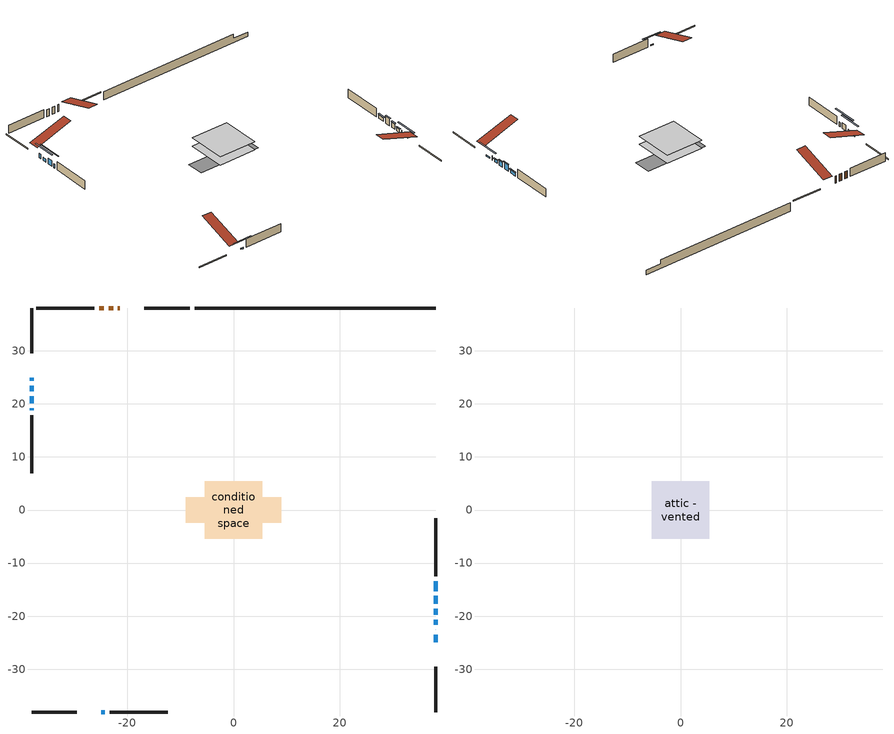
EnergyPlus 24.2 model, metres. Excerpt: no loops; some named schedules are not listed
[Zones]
conditioned space
 floor outside (Floor1 construction): -0.68,-0.68 -0.68,0.68 0.68,0.68 0.68,-0.68 z1.22
 floor adiabatic (AdiabaticFloorConstruction): -5.43,-5.43 -5.43,5.43 5.43,5.43 5.43,-5.43 z1.22
 floor foundation (Slab1 construction): -8.96,-2.4 -8.96,2.4 8.96,2.4 8.96,-2.4 z-1.22
 wall outside (RimJoist1 construction): -8.27,38.08 -16.79,38.08 / -38.08,-38.08 -29.56,-38.08 / -38.08,38.08 -38.08,29.56 / 38.08,-38.08 38.08,-29.56 z1.22:1.52
 wall outside (AdiabaticWallConstruction 1): -21.43,38.08 -21.78,38.08 / -22.71,38.08 -23.53,38.08 / -24.46,38.08 -25.29,38.08 z1.22:3.25
 wall outside (AdiabaticWallConstruction): -38.08,24.92 -38.08,24.39 / -38.08,19.17 -38.08,18.82 / 38.08,-22.62 38.08,-22.54 z1.22:2.44; 38.08,-24.92 38.08,-23.54 / -24.92,-38.08 -24.23,-38.08 z1.22:1.53; -38.08,23.46 -38.08,22.39 z1.22:2.06; -38.08,21.47 -38.08,20.1 z1.22:2.85; 38.08,-21.62 38.08,-20.68 z1.22:2.16; 38.08,-19.75 38.08,-18.63 z1.22:2.74; 38.08,-17.71 38.08,-16.2 z1.22:3.23; 38.08,-15.28 38.08,-13.45 z1.22:2.24
 wall outside (Wall1 construction): -26.22,38.08 -37.15,38.08 / -23.3,-38.08 -12.37,-38.08 / -38.08,17.89 -38.08,6.96 / 38.08,-12.52 38.08,-1.59 z1.22:3.66
 wall foundation (FoundationWall1 construction): -7.34,38.08,-1.22 -7.34,38.08,1.22 33.53,38.08,1.22 33.53,38.08,0.03 38.08,38.08,0.03 38.08,38.08,-1.22
 window (WindowConstruction 4): -38.08,24.91 -38.08,24.39 z1.22:2.44
 window (WindowConstruction 7): 38.08,-24.91 38.08,-23.54 z1.22:1.52
 window (WindowConstruction 8): -24.91,-38.08 -24.23,-38.08 z1.22:1.52
 window (WindowConstruction 9): -38.08,23.46 -38.08,22.4 z1.22:2.06
 window (WindowConstruction 10): -38.08,21.47 -38.08,20.1 z1.22:2.84
 window (WindowConstruction 5): -38.08,19.17 -38.08,18.82 z1.22:2.44
 window (WindowConstruction 6): 38.08,-22.61 38.08,-22.55 z1.22:2.44
 window (WindowConstruction): 38.08,-21.62 38.08,-20.68 z1.22:2.16
 window (WindowConstruction 1): 38.08,-19.75 38.08,-18.63 z1.22:2.74
 window (WindowConstruction 2): 38.08,-17.7 38.08,-16.21 z1.22:3.23
 window (WindowConstruction 3): 38.08,-15.28 38.08,-13.45 z1.22:2.23
 door (Door): -21.43,38.08 -21.78,38.08 z1.22:3.25
 door (Door 1): -22.71,38.08 -23.53,38.08 z1.22:3.25
 door (Door 2): -24.46,38.08 -25.29,38.08 z1.22:3.25
 ceiling adiabatic (AdiabaticFloorConstruction): 5.43,-5.43 5.43,5.43 -5.43,5.43 -5.43,-5.43 z1.22
attic - vented
 floor to conditioned space (Floor2 construction Reversed): -5.43,-5.43 -5.43,5.43 5.43,5.43 5.43,-5.43 z3.66
 roof outside (Roof1 construction): -20.5,38.08,3.66 -20.5,27.5,7.18 -17.71,27.5,7.18 -17.71,38.08,3.66; -25.84,-38.08,3.66 -25.84,-27.5,7.18 -28.63,-27.5,7.18 -28.63,-38.08,3.66; -38.08,25.84,3.66 -27.5,25.84,7.18 -27.5,28.63,7.18 -38.08,28.63,3.66; 38.08,-25.84,3.66 27.5,-25.84,7.18 27.5,-28.63,7.18 38.08,-28.63,3.66
shading: 38.08,-21.1 38.08,-27.36 38.37,-27.36 38.37,-21.1 z3.97; -21.79,-38.08 -27.36,-38.08 -27.36,-38.37 -21.79,-38.37 z3.97; -38.08,19.66 -38.08,26.2 -38.37,26.2 -38.37,19.66 z4.8; -38.08,17.36 -38.08,24.21 -38.37,24.21 -38.37,17.36 z5.58; 38.08,-20.53 38.08,-21.77 38.37,-21.77 38.37,-20.53 z2.31; 38.08,-18.48 38.08,-19.9 38.37,-19.9 38.37,-18.48 z2.89; 38.08,-16.06 38.08,-17.85 38.37,-17.85 38.37,-16.06 z3.37; 38.08,-13.25 38.08,-15.48 38.49,-15.48 38.49,-13.25 z2.44
[Building]
Building 1: Terrain=Suburbs
[Site:Location]
Toronto City Centre_ON: Latitude {deg}=43.63; Longitude {deg}=-79.39; Time Zone {hr}=-5; Elevation {m}=77; Keep Site Location Information=Yes
[Site:GroundTemperature:Shallow]
5.01852, 3.26908, 3.12898, 3.95918, 7.29196, 10.6092, 13.4851, 15.3069, 15.4617, 13.9799, 11.1774, 7.9619
[Site:WaterMainsTemperature]
Calculation Method=Schedule; Temperature Schedule=mains temperature schedule
[Material] Roughness=Rough; Thermal Absorptance=0.9
Name | Thickness {m} | Conductivity {W/m-K} | Density {kg/m3} | Specific Heat {J/kg-K} | Solar Absorptance | Visible Absorptance
asphalt or fiberglass shingles | 0.00635 | 0.162714 | 1121.4 | 1465.45 | 0.4 | 0.4
ceiling loosefill ins | 0.0846667 | 0.0480833 | 16.02 | 1046.75 | 0.7 | 0.7
ceiling stud and cavity | 0.1397 | 0.0770264 | 65.682 | 1177.47 | 0.7 | 0.7
concrete 4.0 in. | 0.1016 | 1.803125 | 2242.8 | 837.4 | 0.7 | 0.7
concrete 8.0 in. | 0.2032 | 1.803125 | 2242.8 | 837.4 | 0.7 | 0.7
door material | 0.04445 | 0.0451087 | 512.64 | 1214.23 | 0.7 | 0.7
door material 1 | 0.04445 | 0.053851 | 512.64 | 1214.23 | 0.7 | 0.7
exterior vertical ins | 0.0704422 | 0.029427 | 32.04 | 1214.23 | 0.7 | 0.7
floor covering | 0.0127 | 0.0433444 | 54.468 | 1339.84 | 0.6 | 0.6
floor rigid ins; wall rigid ins | 0.051816 | 0.029427 | 32.04 | 1214.23 | 0.7 | 0.7
floor rigid ins 1; wall rigid ins 1 | 0.512978 | 0.029427 | 32.04 | 1214.23 | 0.7 | 0.7
floor stud and cavity | 0.1397 | 0.0892238 | 92.3553 | 1139.71 | 0.7 | 0.7
floor stud and cavity 1 | 0.1397 | 1.75129 | 37.0049 | 1207.88 | 0.7 | 0.7
furniture material conditioned space 1 | 0.1524 | 0.115458 | 640.8 | 1214.23 | 0.6 | 0.6
gypsum board | 0.0127 | 0.160291 | 801 | 837.4 | 0.6 | 0.6
gypsum board 1 | 0.0127 | 0.160291 | 801 | 837.4 | 0.7 | 0.7
osb sheathing 0.5 in. | 0.0127 | 0.115458 | 512.64 | 1214.23 | 0.7 | 0.7
osb sheathing 0.75 in. | 0.01905 | 0.115458 | 512.64 | 1214.23 | 0.7 | 0.7
osb sheathing 2.0 in. | 0.0508 | 0.115458 | 512.64 | 1214.23 | 0.7 | 0.7
rim joist stud and cavity | 0.0508 | 0.0290657 | 125.044 | 1163.47 | 0.6 | 0.6
wall stud and cavity | 0.1397 | 0.145576 | 139.0536 | 1170.24 | 0.7 | 0.7
wall stud and cavity 1 | 0.0889 | 0.380278 | 52.3479 | 1209.89 | 0.7 | 0.7
wall stud and cavity 2 | 0.0889 | 0.391764 | 83.0341 | 1211.67 | 0.7 | 0.7
wood siding | 0.0254 | 0.102417 | 544.68 | 1172.36 | 0.4 | 0.4
wood siding 1; wood siding 2; wood siding 3 | 0.0254 | 0.102417 | 544.68 | 1172.36 | 0.7 | 0.7
[WindowMaterial:SimpleGlazingSystem]
Name | U-Factor {W/m2-K} | Solar Heat Gain Coefficient
WindowMaterial | 2.495481 | 0.6
WindowMaterial 1 | 2.54034 | 0.58
WindowMaterial 2 | 2.38022 | 0.65
WindowMaterial 3 | 2.427345 | 0.63
WindowMaterial 4 | 6.742625 | 0.74
WindowMaterial 5 | 7.33143 | 0.57
WindowMaterial 6 | 7.46203 | 0.56
WindowMaterial 7 | 2.759508 | 0.47
WindowMaterial 8 | 2.59712 | 0.55
WindowMaterial 9 | 2.40236 | 0.64
[Construction]
AdiabaticFloorConstruction: floor stud and cavity 1, floor rigid ins 1, osb sheathing 0.75 in., floor covering
AdiabaticWallConstruction: wood siding 2, wall rigid ins 1, wall stud and cavity 1, gypsum board
AdiabaticWallConstruction 1: wood siding 3, wall rigid ins 1, wall stud and cavity 1, gypsum board
Door; Door 2: door material
Door 1: door material 1
Floor1 construction: floor stud and cavity, floor rigid ins, osb sheathing 0.75 in., floor covering
Floor2 construction Reversed: gypsum board, ceiling stud and cavity, ceiling loosefill ins
FoundationWall1 construction: concrete 8.0 in., gypsum board 1
furniture construction conditioned space 1: furniture material conditioned space 1
PartitionWallConstruction: gypsum board, wall stud and cavity 2, gypsum board
RimJoist1 construction: wood siding 1, osb sheathing 2.0 in., rim joist stud and cavity
Roof1 construction: asphalt or fiberglass shingles
Slab1 construction: concrete 4.0 in.
Wall1 construction: wood siding, wall rigid ins, osb sheathing 0.5 in., wall stud and cavity, gypsum board
WindowConstruction: WindowMaterial
WindowConstruction 1: WindowMaterial 1
WindowConstruction 10: WindowMaterial 9
WindowConstruction 2: WindowMaterial 2
WindowConstruction 3: WindowMaterial 3
WindowConstruction 4: WindowMaterial 4
WindowConstruction 5: WindowMaterial 5
WindowConstruction 6: WindowMaterial 6
WindowConstruction 7; WindowConstruction 8: WindowMaterial 7
WindowConstruction 9: WindowMaterial 8
[Zone] Multiplier=1; Part of Total Floor Area=Yes
Name | Volume {m3}
attic - vented | 67.4628
conditioned space | 523
[Space]
Name | Zone | Volume {m3}
attic - vented 1 | attic - vented | 67.4628
conditioned space 1 | conditioned space | 523
[ZoneInfiltration:EffectiveLeakageArea]
infil attic - vented 1: Zone or Space=attic - vented 1; Schedule=Always On Discrete; Effective Air Leakage Area {cm2}=4963.79; Stack Coefficient=0.000245133; Wind Coefficient=1.05784e-05
[ZoneMixing]
whole house fan mix: Zone or Space=attic - vented; Schedule=Always On Continuous; Design Flow Rate Calculation Method=Flow/Zone; Design Flow Rate {m3/s}=0; Source Zone or Space=conditioned space
[SurfaceProperty:ExposedFoundationPerimeter]
Slab1: Exposed Perimeter Calculation Method=TotalExposedPerimeter; Total Exposed Perimeter {m}=45.416
[InternalMass] Zone or ZoneList=conditioned space; Space or SpaceList=conditioned space 1
Name | Construction | Surface Area {m2}
furniture mass conditioned space 1 | furniture construction conditioned space 1 | 82.2402
partition wall mass | PartitionWallConstruction | 205.6
[Lights]
interior lighting: Zone or ZoneList or Space or SpaceList=conditioned space 1; Schedule=interior lighting schedule; Design Level Calculation Method=LightingLevel; Lighting Level {W}=343.2; Return Air Fraction=0; Fraction Radiant=0.6; Fraction Visible=0.2; Fraction Replaceable=1
[People]
occupants: Zone or ZoneList or Space or SpaceList=conditioned space 1; Number of People Schedule=occupants schedule; Number of People Calculation Method=People; Number of People=3; Fraction Radiant=0.314171; Sensible Heat Fraction=0.56303; Activity Level Schedule=occupants activity schedule; Carbon Dioxide Generation Rate {m3/s-W}=0; Enable ASHRAE 55 Comfort Warnings=No; Mean Radiant Temperature Calculation Type=EnclosureAveraged
[ElectricEquipment] Zone or ZoneList or Space or SpaceList=conditioned space 1; Design Level Calculation Method=EquipmentLevel
Name | Schedule | Design Level {W} | Fraction Latent | Fraction Radiant | Fraction Lost
clothes dryer | clothes dryer schedule | 140.772 | 0.015 | 0.081 | 0.85
clothes washer | clothes washer schedule | 32.1985 | 0.03 | 0.162 | 0.7
cooking range | cooking range schedule | 215.147 | 0.08 | 0.432 | 0.2
dishwasher | dishwasher schedule | 66.8632 | 0.3 | 0.18 | 0.4
fridge | fridge schedule | 72.9452 | 0 | 0.6 | 0
mech vent bath fan 0 | mech vent bath fan 0 schedule | 50.2 | 0 | 0 | 1
mech vent bath fan 1 | mech vent bath fan 1 schedule | 50.2 | 0 | 0 | 1
mech vent bath fan 2 | mech vent bath fan 2 schedule | 50.2 | 0 | 0 | 1
mech vent house fan | mech vent house fan schedule | 0 | 0 | 0 | 1
mech vent house fan cfis | mech vent house fan cfis schedule | 0 | 0 | 0 | 0
mech vent range fan 0 | mech vent range fan 0 schedule | 57 | 0 | 0 | 1
misc plug loads | misc plug loads schedule | 494.7 | 0.045 | 0.513 | 0.1
whole house fan | Always On Discrete | 0 | 0 | 0 | 1
[OtherEquipment] Zone or ZoneList or Space or SpaceList=conditioned space 1; Design Level Calculation Method=EquipmentLevel
Name | Fuel Type | Schedule | Design Level {W} | Fraction Latent | Fraction Radiant | Fraction Lost
clothes dryer 1 | Electricity | clothes dryer schedule | 0 | 0.015 | 0.081 | 0.85
cooking range 1 | Electricity | cooking range schedule | 0 | 0.08 | 0.432 | 0.2
general water use latent | None | general water use schedule | 62.594 | 1 | 0 | 0
general water use sensible | None | general water use schedule | -61.6891 | 0 | 0.6 | 0
mech vent house fan latent load | None | Always On Discrete | 0 | 1 | 0 | 0
mech vent house fan sensible load | None | Always On Discrete | 0 | 0 | 0 | 0
water heater energy adjustment1 | NaturalGas | Always On Discrete | 0.01 | 0 | 0 | 1
[ZoneInfiltration:DesignFlowRate] Zone or ZoneList or Space or SpaceList=conditioned space 1; Schedule=Always On Discrete; Design Flow Rate Calculation Method=Flow/Zone; Design Flow Rate {m3/s}=0
infil flow; natural vent flow; whole house fan flow
[AvailabilityManager:Scheduled]
central ac and furnace airloop Availability Manager: Schedule=Always On Discrete
[Foundation:Kiva]
Foundation Kiva 1: Initial Indoor Air Temperature {C}=18; Wall Height Above Grade {m}=1.21999; Wall Depth Below Slab {m}=0.2032; Custom Block Material Name 1=exterior vertical ins; Custom Block Depth 1 {m}=2.43998; Custom Block X Position 1 {m}=0.2159; Custom Block Z Position 1 {m}=0
[Foundation:Kiva:Settings]
Soil Conductivity {W/m-K}=0.849921; Soil Density {kg/m3}=1842.3; Soil Specific Heat {J/kg-K}=418.7; Ground Solar Absorptivity=0.9; Ground Thermal Absorptivity=0.9; Ground Surface Roughness {m}=0.03; Far-Field Width {m}=40; Deep-Ground Boundary Condition=ZeroFlux; Deep-Ground Depth {m}=40; Minimum Cell Dimension {m}=0.2; Maximum Cell Growth Coefficient=3; Simulation Timestep=Timestep
[Exterior:Lights]
exterior lighting: Schedule=exterior lighting schedule; Design Level {W}=75.6
[EnergyManagementSystem:GlobalVariable]
central_ac_and_furnace_airloop_Fan_RTF
infil_program_Qfan
infil_program_Qinf
natural_vent_program_Qnv
natural_vent_program_Qwhf
[EnergyManagementSystem:Sensor]
Name | Output:Variable or Output:Meter Index Key | Output:Variable or Output:Meter
airflow_gain | infil flow | Infiltration Sensible Heat Gain Energy
airflow_gain_1 | natural vent flow | Infiltration Sensible Heat Gain Energy
airflow_gain_2 | whole house fan flow | Infiltration Sensible Heat Gain Energy
airflow_loss | infil flow | Infiltration Sensible Heat Loss Energy
airflow_loss_1 | natural vent flow | Infiltration Sensible Heat Loss Energy
airflow_loss_2 | whole house fan flow | Infiltration Sensible Heat Loss Energy
clg_load_cond |  | Cooling:EnergyTransfer:Zone:CONDITIONED SPACE
clg_sp_s; clg_sp_s_1 | cooling setpoint | Schedule Value
clothes_dryer_exhaust_0_sch_s | clothes dryer exhaust 0 schedule | Schedule Value
cool_season | cooling season schedule | Schedule Value
htg_load_cond |  | Heating:EnergyTransfer:Zone:CONDITIONED SPACE
htg_sp_s; htg_sp_s_1 | heating setpoint | Schedule Value
ig_ee_conv | clothes dryer | Electric Equipment Convective Heating Energy
ig_ee_conv_2 | cooking range | Electric Equipment Convective Heating Energy
ig_ee_conv_4 | fridge | Electric Equipment Convective Heating Energy
ig_ee_conv_5 | misc plug loads | Electric Equipment Convective Heating Energy
ig_ee_conv_6 | whole house fan | Electric Equipment Convective Heating Energy
ig_ee_rad | clothes dryer | Electric Equipment Radiant Heating Energy
ig_ee_rad_2 | cooking range | Electric Equipment Radiant Heating Energy
ig_ee_rad_4 | fridge | Electric Equipment Radiant Heating Energy
ig_ee_rad_5 | misc plug loads | Electric Equipment Radiant Heating Energy
ig_ee_rad_6 | whole house fan | Electric Equipment Radiant Heating Energy
ig_lgt_conv | interior lighting | Lights Convective Heating Energy
ig_lgt_rad | interior lighting | Lights Radiant Heating Energy
ig_lgt_vis | interior lighting | Lights Visible Radiation Heating Energy
ig_oe_conv | clothes dryer 1 | Other Equipment Convective Heating Energy
ig_oe_conv_1 | cooking range 1 | Other Equipment Convective Heating Energy
ig_oe_conv_2 | general water use latent | Other Equipment Convective Heating Energy
ig_oe_conv_3 | general water use sensible | Other Equipment Convective Heating Energy
ig_oe_conv_4 | water heater energy adjustment1 | Other Equipment Convective Heating Energy
ig_oe_rad | clothes dryer 1 | Other Equipment Radiant Heating Energy
ig_oe_rad_1 | cooking range 1 | Other Equipment Radiant Heating Energy
ig_oe_rad_2 | general water use latent | Other Equipment Radiant Heating Energy
ig_oe_rad_3 | general water use sensible | Other Equipment Radiant Heating Energy
ig_oe_rad_4 | water heater energy adjustment1 | Other Equipment Radiant Heating Energy
ig_ppl_conv | occupants | People Convective Heating Energy
ig_ppl_rad | occupants | People Radiant Heating Energy
im_conv | furniture mass conditioned space 1 | Surface Inside Face Convection Heat Gain Energy
im_conv_1 | partition wall mass | Surface Inside Face Convection Heat Gain Energy
im_ig | furniture mass conditioned space 1 | Surface Inside Face Internal Gains Radiation Heat Gain Energy
im_ig_1 | partition wall mass | Surface Inside Face Internal Gains Radiation Heat Gain Energy
im_lgt | furniture mass conditioned space 1 | Surface Inside Face Lights Radiation Heat Gain Energy
im_lgt_1 | partition wall mass | Surface Inside Face Lights Radiation Heat Gain Energy
im_sol | furniture mass conditioned space 1 | Surface Inside Face Solar Radiation Heat Gain Energy
im_sol_1 | partition wall mass | Surface Inside Face Solar Radiation Heat Gain Energy
im_surf | furniture mass conditioned space 1 | Surface Inside Face Net Surface Thermal Radiation Heat Gain Energy
im_surf_1 | partition wall mass | Surface Inside Face Net Surface Thermal Radiation Heat Gain Energy
mech_vent_bath_fan_0_sch_s | mech vent bath fan 0 schedule | Schedule Value
mech_vent_bath_fan_1_sch_s | mech vent bath fan 1 schedule | Schedule Value
mech_vent_bath_fan_2_sch_s | mech vent bath fan 2 schedule | Schedule Value
mech_vent_range_fan_0_sch_s | mech vent range fan 0 schedule | Schedule Value
mv_conv | mech vent bath fan 0 | Electric Equipment Convective Heating Energy
mv_conv_1 | mech vent bath fan 1 | Electric Equipment Convective Heating Energy
mv_conv_2 | mech vent bath fan 2 | Electric Equipment Convective Heating Energy
mv_conv_3 | mech vent house fan | Electric Equipment Convective Heating Energy
mv_conv_4 | mech vent house fan cfis | Electric Equipment Convective Heating Energy
mv_conv_5 | mech vent range fan 0 | Electric Equipment Convective Heating Energy
mv_conv_6 | mech vent house fan latent load | Other Equipment Convective Heating Energy
mv_conv_7 | mech vent house fan sensible load | Other Equipment Convective Heating Energy
mv_rad | mech vent bath fan 0 | Electric Equipment Radiant Heating Energy
mv_rad_1 | mech vent bath fan 1 | Electric Equipment Radiant Heating Energy
mv_rad_2 | mech vent bath fan 2 | Electric Equipment Radiant Heating Energy
mv_rad_3 | mech vent house fan | Electric Equipment Radiant Heating Energy
mv_rad_4 | mech vent house fan cfis | Electric Equipment Radiant Heating Energy
mv_rad_5 | mech vent range fan 0 | Electric Equipment Radiant Heating Energy
mv_rad_6 | mech vent house fan latent load | Other Equipment Radiant Heating Energy
mv_rad_7 | mech vent house fan sensible load | Other Equipment Radiant Heating Energy
natural_vent_s | natural vent schedule | Schedule Value
out_pb_s |  | Site Outdoor Air Barometric Pressure
out_wt_s |  | Site Outdoor Air Humidity Ratio
site_vw_s |  | Site Wind Speed
ss_back_out | Window1 | Surface Window Shortwave from Zone Back Out Window Heat Transfer Rate
ss_back_out_1 | Window10 | Surface Window Shortwave from Zone Back Out Window Heat Transfer Rate
ss_back_out_10 | Window9 | Surface Window Shortwave from Zone Back Out Window Heat Transfer Rate
ss_back_out_2 | Window12 | Surface Window Shortwave from Zone Back Out Window Heat Transfer Rate
ss_back_out_3 | Window13 | Surface Window Shortwave from Zone Back Out Window Heat Transfer Rate
ss_back_out_4 | Window15 | Surface Window Shortwave from Zone Back Out Window Heat Transfer Rate
ss_back_out_5 | Window2 | Surface Window Shortwave from Zone Back Out Window Heat Transfer Rate
ss_back_out_6 | Window4 | Surface Window Shortwave from Zone Back Out Window Heat Transfer Rate
ss_back_out_7 | Window5 | Surface Window Shortwave from Zone Back Out Window Heat Transfer Rate
ss_back_out_8 | Window6 | Surface Window Shortwave from Zone Back Out Window Heat Transfer Rate
ss_back_out_9 | Window8 | Surface Window Shortwave from Zone Back Out Window Heat Transfer Rate
ss_conv | Door1 | Surface Inside Face Convection Heat Gain Energy
ss_conv_1 | Door2 | Surface Inside Face Convection Heat Gain Energy
ss_conv_10 | Window5 | Surface Inside Face Convection Heat Gain Energy
ss_conv_11 | Window6 | Surface Inside Face Convection Heat Gain Energy
ss_conv_12 | Window8 | Surface Inside Face Convection Heat Gain Energy
ss_conv_13 | Window9 | Surface Inside Face Convection Heat Gain Energy
ss_conv_2 | Door3 | Surface Inside Face Convection Heat Gain Energy
ss_conv_3 | Window1 | Surface Inside Face Convection Heat Gain Energy
ss_conv_4 | Window10 | Surface Inside Face Convection Heat Gain Energy
ss_conv_5 | Window12 | Surface Inside Face Convection Heat Gain Energy
ss_conv_6 | Window13 | Surface Inside Face Convection Heat Gain Energy
ss_conv_7 | Window15 | Surface Inside Face Convection Heat Gain Energy
ss_conv_8 | Window2 | Surface Inside Face Convection Heat Gain Energy
ss_conv_9 | Window4 | Surface Inside Face Convection Heat Gain Energy
ss_ig | Door1 | Surface Inside Face Internal Gains Radiation Heat Gain Energy
ss_ig_1 | Door2 | Surface Inside Face Internal Gains Radiation Heat Gain Energy
ss_ig_10 | Window5 | Surface Inside Face Internal Gains Radiation Heat Gain Energy
ss_ig_11 | Window6 | Surface Inside Face Internal Gains Radiation Heat Gain Energy
ss_ig_12 | Window8 | Surface Inside Face Internal Gains Radiation Heat Gain Energy
ss_ig_13 | Window9 | Surface Inside Face Internal Gains Radiation Heat Gain Energy
ss_ig_2 | Door3 | Surface Inside Face Internal Gains Radiation Heat Gain Energy
ss_ig_3 | Window1 | Surface Inside Face Internal Gains Radiation Heat Gain Energy
ss_ig_4 | Window10 | Surface Inside Face Internal Gains Radiation Heat Gain Energy
ss_ig_5 | Window12 | Surface Inside Face Internal Gains Radiation Heat Gain Energy
ss_ig_6 | Window13 | Surface Inside Face Internal Gains Radiation Heat Gain Energy
ss_ig_7 | Window15 | Surface Inside Face Internal Gains Radiation Heat Gain Energy
ss_ig_8 | Window2 | Surface Inside Face Internal Gains Radiation Heat Gain Energy
ss_ig_9 | Window4 | Surface Inside Face Internal Gains Radiation Heat Gain Energy
ss_lgt | Door1 | Surface Inside Face Lights Radiation Heat Gain Energy
ss_lgt_1 | Door2 | Surface Inside Face Lights Radiation Heat Gain Energy
ss_lgt_2 | Door3 | Surface Inside Face Lights Radiation Heat Gain Energy
ss_sol | Door1 | Surface Inside Face Solar Radiation Heat Gain Energy
ss_sol_1 | Door2 | Surface Inside Face Solar Radiation Heat Gain Energy
ss_sol_2 | Door3 | Surface Inside Face Solar Radiation Heat Gain Energy
ss_surf | Door1 | Surface Inside Face Net Surface Thermal Radiation Heat Gain Energy
ss_surf_1 | Door2 | Surface Inside Face Net Surface Thermal Radiation Heat Gain Energy
ss_surf_10 | Window5 | Surface Inside Face Net Surface Thermal Radiation Heat Gain Energy
ss_surf_11 | Window6 | Surface Inside Face Net Surface Thermal Radiation Heat Gain Energy
ss_surf_12 | Window8 | Surface Inside Face Net Surface Thermal Radiation Heat Gain Energy
ss_surf_13 | Window9 | Surface Inside Face Net Surface Thermal Radiation Heat Gain Energy
ss_surf_2 | Door3 | Surface Inside Face Net Surface Thermal Radiation Heat Gain Energy
ss_surf_3 | Window1 | Surface Inside Face Net Surface Thermal Radiation Heat Gain Energy
ss_surf_4 | Window10 | Surface Inside Face Net Surface Thermal Radiation Heat Gain Energy
ss_surf_5 | Window12 | Surface Inside Face Net Surface Thermal Radiation Heat Gain Energy
ss_surf_6 | Window13 | Surface Inside Face Net Surface Thermal Radiation Heat Gain Energy
ss_surf_7 | Window15 | Surface Inside Face Net Surface Thermal Radiation Heat Gain Energy
ss_surf_8 | Window2 | Surface Inside Face Net Surface Thermal Radiation Heat Gain Energy
ss_surf_9 | Window4 | Surface Inside Face Net Surface Thermal Radiation Heat Gain Energy
ss_trans_in | Window1 | Surface Window Transmitted Solar Radiation Rate
ss_trans_in_1 | Window10 | Surface Window Transmitted Solar Radiation Rate
ss_trans_in_10 | Window9 | Surface Window Transmitted Solar Radiation Rate
ss_trans_in_2 | Window12 | Surface Window Transmitted Solar Radiation Rate
ss_trans_in_3 | Window13 | Surface Window Transmitted Solar Radiation Rate
ss_trans_in_4 | Window15 | Surface Window Transmitted Solar Radiation Rate
ss_trans_in_5 | Window2 | Surface Window Transmitted Solar Radiation Rate
ss_trans_in_6 | Window4 | Surface Window Transmitted Solar Radiation Rate
ss_trans_in_7 | Window5 | Surface Window Transmitted Solar Radiation Rate
ss_trans_in_8 | Window6 | Surface Window Transmitted Solar Radiation Rate
ss_trans_in_9 | Window8 | Surface Window Transmitted Solar Radiation Rate
ss_trans_out | Window1 | Surface Inside Face Initial Transmitted Diffuse Transmitted Out Window Solar Radiation Rate
ss_trans_out_1 | Window10 | Surface Inside Face Initial Transmitted Diffuse Transmitted Out Window Solar Radiation Rate
ss_trans_out_10 | Window9 | Surface Inside Face Initial Transmitted Diffuse Transmitted Out Window Solar Radiation Rate
ss_trans_out_2 | Window12 | Surface Inside Face Initial Transmitted Diffuse Transmitted Out Window Solar Radiation Rate
ss_trans_out_3 | Window13 | Surface Inside Face Initial Transmitted Diffuse Transmitted Out Window Solar Radiation Rate
ss_trans_out_4 | Window15 | Surface Inside Face Initial Transmitted Diffuse Transmitted Out Window Solar Radiation Rate
ss_trans_out_5 | Window2 | Surface Inside Face Initial Transmitted Diffuse Transmitted Out Window Solar Radiation Rate
ss_trans_out_6 | Window4 | Surface Inside Face Initial Transmitted Diffuse Transmitted Out Window Solar Radiation Rate
